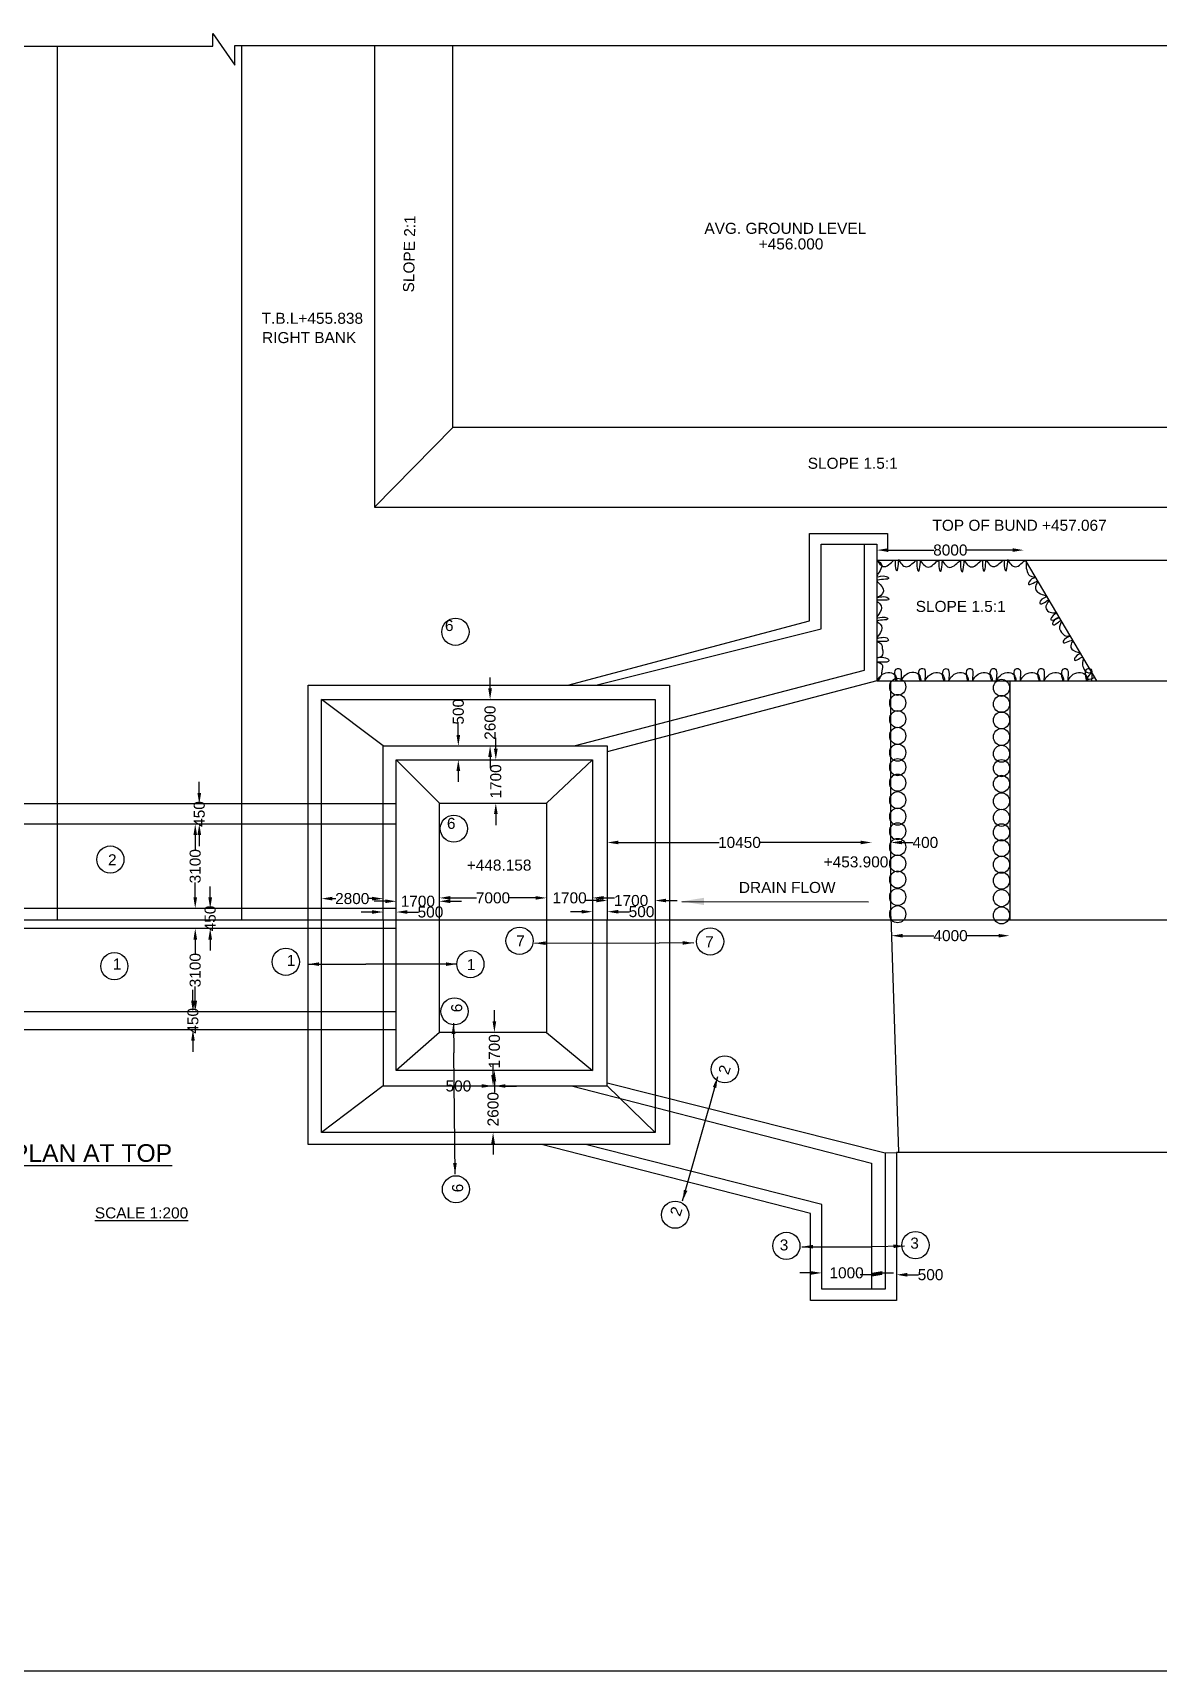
# Model space of a CAD drawing. Header units: millimetres. Extents: x -53217082 to -53168279, y 22132919 to 22164696.
# Drawn here: x -53197490 to -53184730, y 22132919 to 22151489 of the extents above; entities that cross this region are included whole.
import ezdxf

# ---------------------------------------------------------------- set-up
doc = ezdxf.new("R2010")
doc.units = ezdxf.units.MM
doc.header["$MEASUREMENT"] = 0
for name, color, linetype in [('DIMENSIONS', 7, 'Continuous'), ('DRAWING', 2, 'Continuous'), ('TEXT', 255, 'Continuous')]:
    doc.layers.add(name, color=color, linetype=linetype)
doc.styles.get("Standard").update_dxf_attribs({"font": 'arial.ttf', "height": 125})
doc.dimstyles.get("Standard").update_dxf_attribs({"dimtxt": 125, "dimasz": 125, "dimexe": 0.18, "dimexo": 0.0625, "dimgap": 0.09, "dimtad": 0, "dimdec": 0, "dimzin": 0, "dimdsep": 46, "dimtxsty": 'Standard', "dimcen": 0.09, "dimse1": 1, "dimse2": 1, "dimadec": 0, "dimazin": 0, "dimtfac": 1, "dimtdec": 0, "dimtofl": 0, "dimtmove": 0, "dimatfit": 3, "dimfxl": 1, "dimtolj": 1, "dimtzin": 0, "dimarcsym": 0})

# ---------------------------------------------------------------- blocks, each defined once
blk = doc.blocks.new('*D93')
at = {"layer": 'Defpoints', "color": 0, "transparency": 16777216}
for p in [(-53195648, 22140393), (-53195674, 22140190), (-53195648, 22140190)]:
    blk.add_point(p, dxfattribs=at)
at = {"layer": 'DIMENSIONS', "color": 0, "lineweight": -2, "transparency": 16777216}
for p, q in [((-53195674, 22140518), (-53195674, 22140643)), ((-53195674, 22140065), (-53195674, 22139940))]:
    blk.add_line(p, q, dxfattribs=at)
at = {"layer": 'DIMENSIONS', "color": 0, "transparency": 16777216}
for points in [[(-53195694, 22140518), (-53195653, 22140518), (-53195674, 22140393)], [(-53195694, 22140065), (-53195653, 22140065), (-53195674, 22140190)]]:
    blk.add_solid(points, dxfattribs=at)
at = {"layer": 'DIMENSIONS', "color": 0, "transparency": 16777216, "insert": (-53195674, 22140291), "char_height": 125, "attachment_point": 5, "rotation": 90}
blk.add_mtext('\\A1;450', dxfattribs=at)
blk = doc.blocks.new('*D94')
at = {"layer": 'Defpoints', "color": 0, "transparency": 16777216}
for p in [(-53195648, 22141338), (-53195648, 22141338), (-53195648, 22140393)]:
    blk.add_point(p, dxfattribs=at)
at = {"layer": 'DIMENSIONS', "color": 0, "lineweight": -2, "transparency": 16777216}
for p, q in [((-53195648, 22141212), (-53195648, 22141052)), ((-53195648, 22140518), (-53195648, 22140679))]:
    blk.add_line(p, q, dxfattribs=at)
at = {"layer": 'DIMENSIONS', "color": 0, "transparency": 16777216}
for points in [[(-53195668, 22141212), (-53195627, 22141212), (-53195648, 22141338)], [(-53195668, 22140518), (-53195627, 22140518), (-53195648, 22140393)]]:
    blk.add_solid(points, dxfattribs=at)
at = {"layer": 'DIMENSIONS', "color": 0, "transparency": 16777216, "insert": (-53195648, 22140865), "char_height": 125, "attachment_point": 5, "rotation": 90}
blk.add_mtext('\\A1;3100', dxfattribs=at)
blk = doc.blocks.new('*D95')
at = {"layer": 'Defpoints', "color": 0, "transparency": 16777216}
for p in [(-53195648, 22141565), (-53195478, 22141565), (-53195648, 22141338)]:
    blk.add_point(p, dxfattribs=at)
at = {"layer": 'DIMENSIONS', "color": 0, "lineweight": -2, "transparency": 16777216}
for p, q in [((-53195478, 22141690), (-53195478, 22141815)), ((-53195478, 22141212), (-53195478, 22141088))]:
    blk.add_line(p, q, dxfattribs=at)
at = {"layer": 'DIMENSIONS', "color": 0, "transparency": 16777216}
for points in [[(-53195499, 22141690), (-53195457, 22141690), (-53195478, 22141565)], [(-53195499, 22141212), (-53195457, 22141212), (-53195478, 22141338)]]:
    blk.add_solid(points, dxfattribs=at)
at = {"layer": 'DIMENSIONS', "color": 0, "transparency": 16777216, "insert": (-53195478, 22141451), "char_height": 125, "attachment_point": 5, "rotation": 90}
blk.add_mtext('\\A1;450', dxfattribs=at)
blk = doc.blocks.new('*D96')
at = {"layer": 'Defpoints', "color": 0, "transparency": 16777216}
for p in [(-53195648, 22142522), (-53195648, 22142522), (-53195648, 22141565)]:
    blk.add_point(p, dxfattribs=at)
at = {"layer": 'DIMENSIONS', "color": 0, "lineweight": -2, "transparency": 16777216}
for p, q in [((-53195648, 22142396), (-53195648, 22142230)), ((-53195648, 22141690), (-53195648, 22141857))]:
    blk.add_line(p, q, dxfattribs=at)
at = {"layer": 'DIMENSIONS', "color": 0, "transparency": 16777216}
for points in [[(-53195668, 22142396), (-53195627, 22142396), (-53195648, 22142522)], [(-53195668, 22141690), (-53195627, 22141690), (-53195648, 22141565)]]:
    blk.add_solid(points, dxfattribs=at)
at = {"layer": 'DIMENSIONS', "color": 0, "transparency": 16777216, "insert": (-53195648, 22142043), "char_height": 125, "attachment_point": 5, "rotation": 90}
blk.add_mtext('\\A1;3100', dxfattribs=at)
blk = doc.blocks.new('*D97')
at = {"layer": 'Defpoints', "color": 0, "transparency": 16777216}
for p in [(-53195648, 22142748), (-53195602, 22142748), (-53195648, 22142522)]:
    blk.add_point(p, dxfattribs=at)
at = {"layer": 'DIMENSIONS', "color": 0, "lineweight": -2, "transparency": 16777216}
for p, q in [((-53195602, 22142874), (-53195602, 22142998)), ((-53195602, 22142396), (-53195602, 22142272))]:
    blk.add_line(p, q, dxfattribs=at)
at = {"layer": 'DIMENSIONS', "color": 0, "transparency": 16777216}
for points in [[(-53195623, 22142874), (-53195581, 22142874), (-53195602, 22142748)], [(-53195623, 22142396), (-53195581, 22142396), (-53195602, 22142522)]]:
    blk.add_solid(points, dxfattribs=at)
at = {"layer": 'DIMENSIONS', "color": 0, "transparency": 16777216, "insert": (-53195602, 22142635), "char_height": 125, "attachment_point": 5, "rotation": 90}
blk.add_mtext('\\A1;450', dxfattribs=at)
blk = doc.blocks.new('*D98')
at = {"layer": 'Defpoints', "color": 0, "transparency": 16777216}
for p in [(-53194217, 22141684), (-53194217, 22141676), (-53193518, 22141684)]:
    blk.add_point(p, dxfattribs=at)
at = {"layer": 'DIMENSIONS', "color": 0, "lineweight": -2, "transparency": 16777216}
for p, q in [((-53194092, 22141676), (-53194055, 22141676)), ((-53193643, 22141676), (-53193680, 22141676))]:
    blk.add_line(p, q, dxfattribs=at)
at = {"layer": 'DIMENSIONS', "color": 0, "transparency": 16777216}
for points in [[(-53194092, 22141697), (-53194092, 22141655), (-53194217, 22141676)], [(-53193643, 22141697), (-53193643, 22141655), (-53193518, 22141676)]]:
    blk.add_solid(points, dxfattribs=at)
at = {"layer": 'DIMENSIONS', "color": 0, "transparency": 16777216, "insert": (-53193868, 22141676), "char_height": 125, "attachment_point": 5}
blk.add_mtext('\\A1;2800', dxfattribs=at)
blk = doc.blocks.new('*D99')
at = {"layer": 'Defpoints', "color": 0, "transparency": 16777216}
for p in [(-53193518, 22141524), (-53193368, 22141524), (-53193368, 22141524)]:
    blk.add_point(p, dxfattribs=at)
at = {"layer": 'DIMENSIONS', "color": 0, "lineweight": -2, "transparency": 16777216}
for p, q in [((-53193643, 22141524), (-53193768, 22141524)), ((-53193244, 22141524), (-53193118, 22141524))]:
    blk.add_line(p, q, dxfattribs=at)
at = {"layer": 'DIMENSIONS', "color": 0, "transparency": 16777216}
for points in [[(-53193643, 22141545), (-53193643, 22141504), (-53193518, 22141524)], [(-53193244, 22141545), (-53193244, 22141504), (-53193368, 22141524)]]:
    blk.add_solid(points, dxfattribs=at)
at = {"layer": 'DIMENSIONS', "color": 0, "transparency": 16777216, "insert": (-53192981, 22141524), "char_height": 125, "attachment_point": 5}
blk.add_mtext('\\A1;500', dxfattribs=at)
blk = doc.blocks.new('*D100')
at = {"layer": 'Defpoints', "color": 0, "transparency": 16777216}
for p in [(-53193368, 22141646), (-53192880, 22141646), (-53192880, 22141646)]:
    blk.add_point(p, dxfattribs=at)
at = {"layer": 'DIMENSIONS', "color": 0, "lineweight": -2, "transparency": 16777216}
for p, q in [((-53193494, 22141646), (-53193618, 22141646)), ((-53192755, 22141646), (-53192630, 22141646))]:
    blk.add_line(p, q, dxfattribs=at)
at = {"layer": 'DIMENSIONS', "color": 0, "transparency": 16777216}
for points in [[(-53193494, 22141667), (-53193494, 22141625), (-53193368, 22141646)], [(-53192755, 22141667), (-53192755, 22141625), (-53192880, 22141646)]]:
    blk.add_solid(points, dxfattribs=at)
at = {"layer": 'DIMENSIONS', "color": 0, "transparency": 16777216, "insert": (-53193124, 22141646), "char_height": 125, "attachment_point": 5}
blk.add_mtext('\\A1;1700', dxfattribs=at)
blk = doc.blocks.new('*D101')
at = {"layer": 'Defpoints', "color": 0, "transparency": 16777216}
for p in [(-53191665, 22141684), (-53192880, 22141646), (-53191665, 22141646)]:
    blk.add_point(p, dxfattribs=at)
at = {"layer": 'DIMENSIONS', "color": 0, "lineweight": -2, "transparency": 16777216}
for p, q in [((-53192755, 22141684), (-53192459, 22141684)), ((-53191790, 22141684), (-53192086, 22141684))]:
    blk.add_line(p, q, dxfattribs=at)
at = {"layer": 'DIMENSIONS', "color": 0, "transparency": 16777216}
for points in [[(-53192755, 22141705), (-53192755, 22141664), (-53192880, 22141684)], [(-53191790, 22141705), (-53191790, 22141664), (-53191665, 22141684)]]:
    blk.add_solid(points, dxfattribs=at)
at = {"layer": 'DIMENSIONS', "color": 0, "transparency": 16777216, "insert": (-53192272, 22141684), "char_height": 125, "attachment_point": 5}
blk.add_mtext('\\A1;7000', dxfattribs=at)
blk = doc.blocks.new('*D102')
at = {"layer": 'Defpoints', "color": 0, "transparency": 16777216}
for p in [(-53191665, 22141684), (-53191144, 22141684), (-53191144, 22141684)]:
    blk.add_point(p, dxfattribs=at)
at = {"layer": 'DIMENSIONS', "color": 0, "lineweight": -2, "transparency": 16777216}
for p, q in [((-53191790, 22141684), (-53191915, 22141684)), ((-53191018, 22141684), (-53190894, 22141684))]:
    blk.add_line(p, q, dxfattribs=at)
at = {"layer": 'DIMENSIONS', "color": 0, "transparency": 16777216}
for points in [[(-53191790, 22141705), (-53191790, 22141664), (-53191665, 22141684)], [(-53191018, 22141705), (-53191018, 22141664), (-53191144, 22141684)]]:
    blk.add_solid(points, dxfattribs=at)
at = {"layer": 'DIMENSIONS', "color": 0, "transparency": 16777216, "insert": (-53191404, 22141684), "char_height": 125, "attachment_point": 5}
blk.add_mtext('\\A1;1700', dxfattribs=at)
blk = doc.blocks.new('*D103')
at = {"layer": 'Defpoints', "color": 0, "transparency": 16777216}
for p in [(-53191144, 22141604), (-53190976, 22141604), (-53190976, 22141528)]:
    blk.add_point(p, dxfattribs=at)
at = {"layer": 'DIMENSIONS', "color": 0, "lineweight": -2, "transparency": 16777216}
for p, q in [((-53191268, 22141528), (-53191394, 22141528)), ((-53190851, 22141528), (-53190726, 22141528))]:
    blk.add_line(p, q, dxfattribs=at)
at = {"layer": 'DIMENSIONS', "color": 0, "transparency": 16777216}
for points in [[(-53191268, 22141548), (-53191268, 22141507), (-53191144, 22141528)], [(-53190851, 22141548), (-53190851, 22141507), (-53190976, 22141528)]]:
    blk.add_solid(points, dxfattribs=at)
at = {"layer": 'DIMENSIONS', "color": 0, "transparency": 16777216, "insert": (-53190588, 22141528), "char_height": 125, "attachment_point": 5}
blk.add_mtext('\\A1;500', dxfattribs=at)
blk = doc.blocks.new('*D104')
at = {"layer": 'Defpoints', "color": 0, "transparency": 16777216}
for p in [(-53190976, 22141654), (-53190435, 22141654), (-53190435, 22141654)]:
    blk.add_point(p, dxfattribs=at)
at = {"layer": 'DIMENSIONS', "color": 0, "lineweight": -2, "transparency": 16777216}
for p, q in [((-53191101, 22141654), (-53191226, 22141654)), ((-53190310, 22141654), (-53190185, 22141654))]:
    blk.add_line(p, q, dxfattribs=at)
at = {"layer": 'DIMENSIONS', "color": 0, "transparency": 16777216}
for points in [[(-53191101, 22141675), (-53191101, 22141634), (-53190976, 22141654)], [(-53190310, 22141675), (-53190310, 22141634), (-53190435, 22141654)]]:
    blk.add_solid(points, dxfattribs=at)
at = {"layer": 'DIMENSIONS', "color": 0, "transparency": 16777216, "insert": (-53190706, 22141654), "char_height": 125, "attachment_point": 5}
blk.add_mtext('\\A1;1700', dxfattribs=at)
blk = doc.blocks.new('*D105')
at = {"layer": 'Defpoints', "color": 0, "transparency": 16777216}
for p in [(-53192256, 22139730), (-53192276, 22139552), (-53192276, 22139552)]:
    blk.add_point(p, dxfattribs=at)
at = {"layer": 'DIMENSIONS', "color": 0, "lineweight": -2, "transparency": 16777216}
for p, q in [((-53192401, 22139552), (-53192526, 22139552)), ((-53192131, 22139552), (-53192006, 22139552))]:
    blk.add_line(p, q, dxfattribs=at)
at = {"layer": 'DIMENSIONS', "color": 0, "transparency": 16777216}
for points in [[(-53192401, 22139573), (-53192401, 22139532), (-53192276, 22139552)], [(-53192131, 22139573), (-53192131, 22139532), (-53192256, 22139552)]]:
    blk.add_solid(points, dxfattribs=at)
at = {"layer": 'DIMENSIONS', "color": 0, "transparency": 16777216, "insert": (-53192664, 22139552), "char_height": 125, "attachment_point": 5}
blk.add_mtext('\\A1;500', dxfattribs=at)
blk = doc.blocks.new('*D106')
at = {"layer": 'Defpoints', "color": 0, "transparency": 16777216}
for p in [(-53192256, 22140160), (-53192256, 22140160), (-53192256, 22139730)]:
    blk.add_point(p, dxfattribs=at)
at = {"layer": 'DIMENSIONS', "color": 0, "lineweight": -2, "transparency": 16777216}
for p, q in [((-53192256, 22140286), (-53192256, 22140410)), ((-53192256, 22139604), (-53192256, 22139480))]:
    blk.add_line(p, q, dxfattribs=at)
at = {"layer": 'DIMENSIONS', "color": 0, "transparency": 16777216}
for points in [[(-53192277, 22140286), (-53192235, 22140286), (-53192256, 22140160)], [(-53192277, 22139604), (-53192235, 22139604), (-53192256, 22139730)]]:
    blk.add_solid(points, dxfattribs=at)
at = {"layer": 'DIMENSIONS', "color": 0, "transparency": 16777216, "insert": (-53192256, 22139945), "char_height": 125, "attachment_point": 5, "rotation": 90}
blk.add_mtext('\\A1;1700', dxfattribs=at)
blk = doc.blocks.new('*D107')
at = {"layer": 'Defpoints', "color": 0, "transparency": 16777216}
for p in [(-53192256, 22143249), (-53192256, 22142758), (-53192240, 22142758)]:
    blk.add_point(p, dxfattribs=at)
at = {"layer": 'DIMENSIONS', "color": 0, "lineweight": -2, "transparency": 16777216}
for p, q in [((-53192240, 22143374), (-53192240, 22143499)), ((-53192240, 22142634), (-53192240, 22142508))]:
    blk.add_line(p, q, dxfattribs=at)
at = {"layer": 'DIMENSIONS', "color": 0, "transparency": 16777216}
for points in [[(-53192261, 22143374), (-53192219, 22143374), (-53192240, 22143249)], [(-53192261, 22142634), (-53192219, 22142634), (-53192240, 22142758)]]:
    blk.add_solid(points, dxfattribs=at)
at = {"layer": 'DIMENSIONS', "color": 0, "transparency": 16777216, "insert": (-53192240, 22143004), "char_height": 125, "attachment_point": 5, "rotation": 90}
blk.add_mtext('\\A1;1700', dxfattribs=at)
blk = doc.blocks.new('*D108')
at = {"layer": 'Defpoints', "color": 0, "transparency": 16777216}
for p in [(-53192665, 22143406), (-53192532, 22143406), (-53192532, 22143249)]:
    blk.add_point(p, dxfattribs=at)
at = {"layer": 'DIMENSIONS', "color": 0, "lineweight": -2, "transparency": 16777216}
for p, q in [((-53192665, 22143531), (-53192665, 22143656)), ((-53192665, 22143124), (-53192665, 22142999))]:
    blk.add_line(p, q, dxfattribs=at)
at = {"layer": 'DIMENSIONS', "color": 0, "transparency": 16777216}
for points in [[(-53192686, 22143531), (-53192644, 22143531), (-53192665, 22143406)], [(-53192686, 22143124), (-53192644, 22143124), (-53192665, 22143249)]]:
    blk.add_solid(points, dxfattribs=at)
at = {"layer": 'DIMENSIONS', "color": 0, "transparency": 16777216, "insert": (-53192665, 22143794), "char_height": 125, "attachment_point": 5, "rotation": 90}
blk.add_mtext('\\A1;500', dxfattribs=at)
blk = doc.blocks.new('*D109')
at = {"layer": 'Defpoints', "color": 0, "transparency": 16777216}
for p in [(-53192305, 22143934), (-53192305, 22143934), (-53192305, 22143406)]:
    blk.add_point(p, dxfattribs=at)
at = {"layer": 'DIMENSIONS', "color": 0, "lineweight": -2, "transparency": 16777216}
for p, q in [((-53192305, 22144060), (-53192305, 22144184)), ((-53192305, 22143281), (-53192305, 22143156))]:
    blk.add_line(p, q, dxfattribs=at)
at = {"layer": 'DIMENSIONS', "color": 0, "transparency": 16777216}
for points in [[(-53192326, 22144060), (-53192284, 22144060), (-53192305, 22143934)], [(-53192326, 22143281), (-53192284, 22143281), (-53192305, 22143406)]]:
    blk.add_solid(points, dxfattribs=at)
at = {"layer": 'DIMENSIONS', "color": 0, "transparency": 16777216, "insert": (-53192305, 22143670), "char_height": 125, "attachment_point": 5, "rotation": 90}
blk.add_mtext('\\A1;2600', dxfattribs=at)
blk = doc.blocks.new('*D110')
at = {"layer": 'Defpoints', "color": 0, "transparency": 16777216}
for p in [(-53192271, 22139552), (-53192256, 22139552), (-53192210, 22139026)]:
    blk.add_point(p, dxfattribs=at)
at = {"layer": 'DIMENSIONS', "color": 0, "lineweight": -2, "transparency": 16777216}
for p, q in [((-53192271, 22139678), (-53192271, 22139802)), ((-53192271, 22138900), (-53192271, 22138776))]:
    blk.add_line(p, q, dxfattribs=at)
at = {"layer": 'DIMENSIONS', "color": 0, "transparency": 16777216}
for points in [[(-53192292, 22139678), (-53192250, 22139678), (-53192271, 22139552)], [(-53192292, 22138900), (-53192250, 22138900), (-53192271, 22139026)]]:
    blk.add_solid(points, dxfattribs=at)
at = {"layer": 'DIMENSIONS', "color": 0, "transparency": 16777216, "insert": (-53192271, 22139289), "char_height": 125, "attachment_point": 5, "rotation": 90}
blk.add_mtext('\\A1;2600', dxfattribs=at)
blk = doc.blocks.new('*D111')
at = {"layer": 'Defpoints', "color": 0, "transparency": 16777216}
for p in [(-53188544, 22137434), (-53188544, 22137382), (-53187982, 22137382)]:
    blk.add_point(p, dxfattribs=at)
at = {"layer": 'DIMENSIONS', "color": 0, "lineweight": -2, "transparency": 16777216}
for p, q in [((-53188669, 22137434), (-53188794, 22137434)), ((-53187858, 22137434), (-53187732, 22137434))]:
    blk.add_line(p, q, dxfattribs=at)
at = {"layer": 'DIMENSIONS', "color": 0, "transparency": 16777216}
for points in [[(-53188669, 22137454), (-53188669, 22137413), (-53188544, 22137434)], [(-53187858, 22137454), (-53187858, 22137413), (-53187982, 22137434)]]:
    blk.add_solid(points, dxfattribs=at)
at = {"layer": 'DIMENSIONS', "color": 0, "transparency": 16777216, "insert": (-53188263, 22137434), "char_height": 125, "attachment_point": 5}
blk.add_mtext('\\A1;1000', dxfattribs=at)
blk = doc.blocks.new('*D112')
at = {"layer": 'Defpoints', "color": 0, "transparency": 16777216}
for p in [(-53187858, 22137413), (-53187698, 22137413), (-53187698, 22137413)]:
    blk.add_point(p, dxfattribs=at)
at = {"layer": 'DIMENSIONS', "color": 0, "lineweight": -2, "transparency": 16777216}
for p, q in [((-53187982, 22137413), (-53188108, 22137413)), ((-53187574, 22137413), (-53187448, 22137413))]:
    blk.add_line(p, q, dxfattribs=at)
at = {"layer": 'DIMENSIONS', "color": 0, "transparency": 16777216}
for points in [[(-53187982, 22137434), (-53187982, 22137392), (-53187858, 22137413)], [(-53187574, 22137434), (-53187574, 22137392), (-53187698, 22137413)]]:
    blk.add_solid(points, dxfattribs=at)
at = {"layer": 'DIMENSIONS', "color": 0, "transparency": 16777216, "insert": (-53187311, 22137413), "char_height": 125, "attachment_point": 5}
blk.add_mtext('\\A1;500', dxfattribs=at)
blk = doc.blocks.new('*D113')
at = {"layer": 'Defpoints', "color": 0, "transparency": 16777216}
for p in [(-53187753, 22141246), (-53186415, 22141256), (-53186415, 22141242)]:
    blk.add_point(p, dxfattribs=at)
at = {"layer": 'DIMENSIONS', "color": 0, "lineweight": -2, "transparency": 16777216}
for p, q in [((-53187628, 22141256), (-53187273, 22141256)), ((-53186540, 22141256), (-53186895, 22141256))]:
    blk.add_line(p, q, dxfattribs=at)
at = {"layer": 'DIMENSIONS', "color": 0, "transparency": 16777216}
for points in [[(-53187628, 22141276), (-53187628, 22141235), (-53187753, 22141256)], [(-53186540, 22141276), (-53186540, 22141235), (-53186415, 22141256)]]:
    blk.add_solid(points, dxfattribs=at)
at = {"layer": 'DIMENSIONS', "color": 0, "transparency": 16777216, "insert": (-53187084, 22141256), "char_height": 125, "attachment_point": 5}
blk.add_mtext('\\A1;4000', dxfattribs=at)
blk = doc.blocks.new('*D114')
at = {"layer": 'Defpoints', "color": 0, "transparency": 16777216}
for p in [(-53190976, 22142321), (-53187980, 22142312), (-53187980, 22142312)]:
    blk.add_point(p, dxfattribs=at)
at = {"layer": 'DIMENSIONS', "color": 0, "lineweight": -2, "transparency": 16777216}
for p, q in [((-53190851, 22142312), (-53189707, 22142312)), ((-53188104, 22142312), (-53189249, 22142312))]:
    blk.add_line(p, q, dxfattribs=at)
at = {"layer": 'DIMENSIONS', "color": 0, "transparency": 16777216}
for points in [[(-53190851, 22142333), (-53190851, 22142292), (-53190976, 22142312)], [(-53188104, 22142333), (-53188104, 22142292), (-53187980, 22142312)]]:
    blk.add_solid(points, dxfattribs=at)
at = {"layer": 'DIMENSIONS', "color": 0, "transparency": 16777216, "insert": (-53189478, 22142312), "char_height": 125, "attachment_point": 5}
blk.add_mtext('\\A1;10450', dxfattribs=at)
blk = doc.blocks.new('*D115')
at = {"layer": 'Defpoints', "color": 0, "transparency": 16777216}
for p in [(-53187980, 22142312), (-53187760, 22142312), (-53187760, 22142312)]:
    blk.add_point(p, dxfattribs=at)
at = {"layer": 'DIMENSIONS', "color": 0, "lineweight": -2, "transparency": 16777216}
for p, q in [((-53188104, 22142312), (-53188230, 22142312)), ((-53187636, 22142312), (-53187510, 22142312))]:
    blk.add_line(p, q, dxfattribs=at)
at = {"layer": 'DIMENSIONS', "color": 0, "transparency": 16777216}
for points in [[(-53188104, 22142333), (-53188104, 22142292), (-53187980, 22142312)], [(-53187636, 22142333), (-53187636, 22142292), (-53187760, 22142312)]]:
    blk.add_solid(points, dxfattribs=at)
at = {"layer": 'DIMENSIONS', "color": 0, "transparency": 16777216, "insert": (-53187370, 22142312), "char_height": 125, "attachment_point": 5}
blk.add_mtext('\\A1;400', dxfattribs=at)
blk = doc.blocks.new('*D116')
at = {"layer": 'Defpoints', "color": 0, "transparency": 16777216}
for p in [(-53187918, 22145606), (-53186256, 22145626), (-53186256, 22145626)]:
    blk.add_point(p, dxfattribs=at)
at = {"layer": 'DIMENSIONS', "color": 0, "lineweight": -2, "transparency": 16777216}
for p, q in [((-53187794, 22145626), (-53187274, 22145626)), ((-53186381, 22145626), (-53186901, 22145626))]:
    blk.add_line(p, q, dxfattribs=at)
at = {"layer": 'DIMENSIONS', "color": 0, "transparency": 16777216}
for points in [[(-53187794, 22145647), (-53187794, 22145606), (-53187918, 22145626)], [(-53186381, 22145647), (-53186381, 22145606), (-53186256, 22145626)]]:
    blk.add_solid(points, dxfattribs=at)
at = {"layer": 'DIMENSIONS', "color": 0, "transparency": 16777216, "insert": (-53187087, 22145626), "char_height": 125, "attachment_point": 5}
blk.add_mtext('\\A1;8000', dxfattribs=at)

msp = doc.modelspace()

# ---------------------------------------------------------------- linework, layer by layer
at = {"layer": 'DIMENSIONS'}
for centre in [(-53192698, 22144700.5), (-53192715.5, 22142469), (-53196610, 22142118.5), (-53191971, 22141198), (-53189810, 22141190.5), (-53194621, 22140960), (-53196565, 22140910.5), (-53192528, 22140934), (-53192707.5, 22140398.5), (-53189643.5, 22139741), (-53192692, 22138381.5), (-53190207.5, 22138093.5), (-53188945.5, 22137740.5), (-53187482.5, 22137748.5)]:
    msp.add_circle(centre, 154, dxfattribs=at)
for centre in [(-53187683.5, 22144077), (-53186507, 22144064.5), (-53187683.5, 22143894), (-53186507, 22143881.5), (-53187683.5, 22143709.5), (-53186507, 22143697), (-53187683.5, 22143520.5), (-53186507, 22143508), (-53187683.5, 22143330.5), (-53186507, 22143318), (-53187683.5, 22143166.5), (-53186507, 22143154), (-53187683.5, 22142989.5), (-53186507, 22142977), (-53187683.5, 22142792), (-53186507, 22142779.5), (-53187683.5, 22142605), (-53186507, 22142592.5), (-53187683.5, 22142439.5), (-53186507, 22142427), (-53187683.5, 22142260.5), (-53186507, 22142248), (-53187683.5, 22142073.5), (-53186507, 22142061), (-53187683.5, 22141892.5), (-53186507, 22141880), (-53187683.5, 22141694.5), (-53186507, 22141682), (-53187683.5, 22141499), (-53186507, 22141486.5)]:
    msp.add_ellipse(centre, major_axis=(0, 97.2), ratio=0.9357326, dxfattribs=at)
for points in [[(-53187918.5, 22145512), (-53187864.4, 22145450.6), (-53187918.5, 22145326.5), (-53187814, 22145328.5), (-53187787, 22145310), (-53187918.5, 22145281.5), (-53187863.5, 22145215), (-53187873.5, 22145111.5), (-53187918.5, 22145087), (-53187806, 22145091.5), (-53187785.5, 22145072), (-53187918.5, 22145051.5), (-53187886, 22145017.5), (-53187885, 22144919.5), (-53187918.5, 22144861.5), (-53187828.5, 22144866), (-53187795.5, 22144848), (-53187918.5, 22144818), (-53187883, 22144787.5), (-53187877, 22144692.5), (-53187918.5, 22144631), (-53187808, 22144630), (-53187789, 22144607), (-53187918.5, 22144588.5), (-53187885, 22144574.5), (-53187858, 22144512.5), (-53187868.5, 22144420), (-53187918.5, 22144406), (-53187804, 22144398.5), (-53187783.5, 22144371.5), (-53187918.5, 22144357.5), (-53187863.5, 22144333), (-53187864.5, 22144257.5), (-53187871.8, 22144206), (-53187918.5, 22144144), (-53187917.5, 22144147)], [(-53187918.5, 22145512), (-53187819, 22145442), (-53187715.5, 22145512), (-53187713, 22145447), (-53187693, 22145390.5), (-53187671, 22145512), (-53187671, 22145508.5)], [(-53187671, 22145508.5), (-53187571.5, 22145438.5), (-53187468, 22145508.5), (-53187465.5, 22145443.5), (-53187445.5, 22145387), (-53187423.5, 22145508.5), (-53187423.5, 22145505)], [(-53187423.5, 22145505), (-53187324, 22145435), (-53187220.5, 22145505), (-53187218, 22145440), (-53187198, 22145383.5), (-53187176, 22145505), (-53187176, 22145501.5)], [(-53187176, 22145501.5), (-53187076.5, 22145431.5), (-53186973, 22145501.5), (-53186970.5, 22145436.5), (-53186950.5, 22145380), (-53186928.5, 22145501.5), (-53186928.5, 22145498)], [(-53186928.8, 22145507.4), (-53186829.3, 22145437.4), (-53186725.8, 22145507.4), (-53186723.3, 22145442.4), (-53186703.3, 22145385.9), (-53186681.3, 22145507.4), (-53186681.3, 22145503.9)], [(-53186681.3, 22145512), (-53186581.8, 22145442), (-53186478.3, 22145512), (-53186475.8, 22145447), (-53186455.8, 22145390.5), (-53186433.8, 22145512), (-53186433.8, 22145508.5)], [(-53186120.3, 22145317.7), (-53186194.5, 22145265), (-53186202.5, 22145241), (-53186094, 22145273.1), (-53186114.5, 22145235.5), (-53186099.5, 22145151), (-53185991.1, 22145098.7), (-53186068.5, 22145048), (-53186071, 22145021), (-53185969.8, 22145062.8), (-53186003, 22144990), (-53185923.5, 22144916), (-53185884.4, 22144918.1), (-53185940, 22144863), (-53185949, 22144835), (-53185852.8, 22144864.5), (-53185925, 22144810), (-53185926.5, 22144781.5), (-53185831.2, 22144828), (-53185848.5, 22144758), (-53185810, 22144675.5), (-53185767, 22144651.5), (-53185729, 22144654.8), (-53185792, 22144614), (-53185808.5, 22144578.5), (-53185698.3, 22144602.8), (-53185718, 22144560), (-53185694.5, 22144491), (-53185611.1, 22144455.1), (-53185669.5, 22144414), (-53185678, 22144377.5), (-53185584.9, 22144410.7), (-53185588, 22144353), (-53185577.5, 22144292.5), (-53185520.5, 22144236), (-53185484.3, 22144240.3), (-53185526.5, 22144188.5), (-53185532, 22144167), (-53185449.3, 22144180.9), (-53185452.5, 22144179)], [(-53187918.5, 22144144), (-53187855, 22144218.5), (-53187706.5, 22144198.5), (-53187695.5, 22144144), (-53187701, 22144275), (-53187670, 22144283.5), (-53187648.5, 22144144), (-53187648.5, 22144140.5)], [(-53187646.5, 22144146), (-53187583, 22144220.5), (-53187434.5, 22144200.5), (-53187423.5, 22144146), (-53187429, 22144277), (-53187398, 22144285.5), (-53187376.5, 22144146), (-53187376.5, 22144142.5)], [(-53187376.5, 22144142.5), (-53187313, 22144217), (-53187164.5, 22144197), (-53187153.5, 22144142.5), (-53187159, 22144273.5), (-53187128, 22144282), (-53187106.5, 22144142.5), (-53187106.5, 22144139)], [(-53187106.5, 22144144), (-53187043, 22144218.5), (-53186894.5, 22144198.5), (-53186883.5, 22144144), (-53186889, 22144275), (-53186858, 22144283.5), (-53186836.5, 22144144), (-53186836.5, 22144140.5)], [(-53186836.5, 22144144), (-53186773, 22144218.5), (-53186624.5, 22144198.5), (-53186613.5, 22144144), (-53186619, 22144275), (-53186588, 22144283.5), (-53186566.5, 22144144), (-53186566.5, 22144140.5)], [(-53186566.5, 22144144), (-53186503, 22144218.5), (-53186354.5, 22144198.5), (-53186343.5, 22144144), (-53186349, 22144275), (-53186318, 22144283.5), (-53186296.5, 22144144), (-53186296.5, 22144140.5)], [(-53186296.5, 22144144), (-53186233, 22144218.5), (-53186084.5, 22144198.5), (-53186073.5, 22144144), (-53186079, 22144275), (-53186048, 22144283.5), (-53186026.5, 22144144), (-53186026.5, 22144140.5)], [(-53186026.5, 22144144), (-53185963, 22144218.5), (-53185814.5, 22144198.5), (-53185803.5, 22144144), (-53185809, 22144275), (-53185778, 22144283.5), (-53185756.5, 22144144), (-53185756.5, 22144140.5)], [(-53185756.5, 22144144), (-53185693, 22144218.5), (-53185544.5, 22144198.5), (-53185533.5, 22144144), (-53185539, 22144275), (-53185508, 22144283.5), (-53185486.5, 22144144), (-53185486.5, 22144140.5)]]:
    msp.add_spline(points, degree=3, dxfattribs=at)
msp.add_open_spline([(-53186433.8, 22145508.5), (-53186404.1, 22145467.3), (-53186343.8, 22145383.7), (-53186214.4, 22145557), (-53186236.2, 22145447.2), (-53186207.8, 22145360.9), (-53186194, 22145329.5), (-53186120.3, 22145317.7)], degree=3, knots=[0, 0, 0, 0, 121.6562781, 246.6052677, 311.6533268, 371.5887087, 425.7096295, 425.7096295, 425.7096295, 425.7096295], dxfattribs=at)
at = {"layer": 'DRAWING', "color": 0}
for points in [[(-53168279.3, 22132919.4), (-53217082, 22132919.4), (-53217082, 22164696.5), (-53168279.3, 22164696.5)], [(-53192880, 22142758.5), (-53191665, 22142758.5), (-53191665, 22140160.5), (-53192880, 22140160.5)]]:
    msp.add_lwpolyline(points, close=True, dxfattribs=at)
for points in [[(-53212448, 22138784), (-53215818, 22138784), (-53215818, 22140002), (-53215899.5, 22140078.5), (-53215750, 22140078.5), (-53215825, 22140147), (-53215825, 22151357), (-53200627.5, 22151357), (-53200627.5, 22151477), (-53200358.5, 22151092.5), (-53200361.5, 22151336.5), (-53195447, 22151336.5), (-53195447, 22151479.5), (-53195197.5, 22151123.5), (-53195197.5, 22151344.5), (-53184445, 22151344.5)], [(-53197211.5, 22151336.5), (-53197211.5, 22141437)], [(-53195121.5, 22151344.5), (-53195121.5, 22141437)], [(-53193616.5, 22151344.5), (-53193616.5, 22146111.5), (-53184445, 22146111.5)], [(-53184445, 22147016), (-53192728, 22147016), (-53192728, 22151344.5)], [(-53192728, 22147016), (-53193616.5, 22146111.5)], [(-53191424, 22144094.5), (-53188685.5, 22144825), (-53188685.5, 22145813), (-53187798.5, 22145813), (-53187798.5, 22145606)], [(-53191352.5, 22143406), (-53188059.5, 22144263.5), (-53188059.5, 22145692)], [(-53191107, 22144094.5), (-53188552, 22144735.5), (-53188552, 22145692), (-53187918.5, 22145692), (-53187918.5, 22145606), (-53187918.5, 22144144), (-53190976, 22143340)], [(-53187918.5, 22145512), (-53184445, 22145512)], [(-53185427.5, 22144144), (-53186235, 22145512)], [(-53194368, 22141437), (-53194368, 22144094.5), (-53190269, 22144094.5), (-53190269, 22141437)], [(-53187918.5, 22144144), (-53184445, 22144144)], [(-53187760.5, 22141472), (-53187760.5, 22144144)], [(-53186413.5, 22144144), (-53186413.5, 22141437)], [(-53194217, 22141437), (-53194217, 22143934.5), (-53190435, 22143934.5), (-53190435, 22141437)], [(-53193518, 22143406), (-53194217, 22143934.5)], [(-53193518, 22141437), (-53193518, 22143406), (-53190976, 22143406), (-53190976, 22141437)], [(-53193368.5, 22141437), (-53193368.5, 22143249), (-53191143.5, 22143249), (-53191143.5, 22141437)], [(-53192880, 22142758.5), (-53193368.5, 22143249)], [(-53191665, 22142758.5), (-53191143.5, 22143249)], [(-53193368.5, 22142748.5), (-53205881.5, 22142748.5)], [(-53193368.5, 22142521.5), (-53205881.5, 22142521.5)], [(-53216584, 22141830), (-53216584, 22141437), (-53183737, 22141437), (-53183737, 22141763.5)], [(-53193368.5, 22141565), (-53206570.5, 22141565)], [(-53193368.5, 22141337.5), (-53206570.5, 22141337.5)], [(-53184427.5, 22138800), (-53187698.5, 22138800), (-53187698.5, 22137121.5), (-53188671.5, 22137121.5), (-53188671.5, 22138105.5), (-53191721, 22138889.5), (-53194368, 22138889.5), (-53194368, 22141437)], [(-53194217, 22139025.5), (-53194217, 22141437)], [(-53190435, 22141437), (-53190435, 22139025.5), (-53194217, 22139025.5)], [(-53193518, 22141437), (-53193518, 22139552.5), (-53190976, 22139552.5), (-53190976, 22141437)], [(-53193368.5, 22139729.5), (-53193368.5, 22141437)], [(-53191143.5, 22141437), (-53191143.5, 22139729.5), (-53193368.5, 22139729.5)], [(-53190269, 22141437), (-53190269, 22138889.5), (-53191721, 22138889.5)], [(-53187760.5, 22141472), (-53187676.4, 22138800.7)], [(-53193368.5, 22140393), (-53205881.5, 22140393)], [(-53193368.5, 22140190), (-53205881.5, 22140190)], [(-53192880, 22140160.5), (-53193368.5, 22139729.5)], [(-53191665, 22140160.5), (-53191143.5, 22139729.5)], [(-53193518, 22139552.5), (-53194217, 22139025.5)], [(-53191381, 22139552.5), (-53187982.5, 22138678), (-53187982.5, 22137250)], [(-53190976, 22139588.5), (-53187825.5, 22138796), (-53187698.5, 22138800)], [(-53190976, 22139552.5), (-53190435, 22139025.5)], [(-53187825.5, 22138796), (-53187825.5, 22137250), (-53188544, 22137250), (-53188544, 22138208), (-53191222.5, 22138889.5)]]:
    msp.add_lwpolyline(points, dxfattribs=at)

# ---------------------------------------------------------------- texts
at = {"layer": 'TEXT', "color": 0}
for s, rotation, p in [('SLOPE 2:1', 88.86267, (-53193168, 22148545.5)), ('6', 90, (-53192621.2, 22140387.9)), ('2', 71.71272, (-53189603.7, 22139671.6)), ('6', 90, (-53192610.5, 22138347.5)), ('2', 71.71272, (-53190151.3, 22138066.7))]:
    msp.add_text(s, height=125, rotation=rotation, dxfattribs=at).set_placement(p)
for s, height, p in [('AVG. GROUND LEVEL', 125, (-53189875, 22149210.5)), ('+456.000', 125, (-53189259.4, 22149033.8)), ('T.B.L+455.838', 125, (-53194895.4, 22148190.9)), ('RIGHT BANK', 125, (-53194889.8, 22147972.2)), ('SLOPE 1.5:1', 125, (-53188703.4, 22146547.6)), ('TOP OF BUND +457.067', 125, (-53187289.4, 22145845.1)), ('SLOPE 1.5:1', 125, (-53187479.2, 22144925.5)), ('6', 125, (-53192816.5, 22144708.9)), ('6', 125, (-53192794, 22142466.5)), ('2', 125, (-53196636.8, 22142053.8)), ('+448.158', 125, (-53192569.5, 22141993.4)), ('+453.900', 125, (-53188522.8, 22142030.2)), ('DRAIN FLOW', 125, (-53189484.5, 22141740.2)), ('7', 125, (-53192008.5, 22141135)), ('7', 125, (-53189867.5, 22141124)), ('1', 125, (-53196582.7, 22140872.5)), ('1', 125, (-53194610.2, 22140912.7)), ('1', 125, (-53192569.5, 22140865.5)), ('%%UHALF PLAN AT FOUNDATION AND  HALF PLAN AT TOP', 200, (-53203221.1, 22138692.7)), ('%%USCALE 1:200', 125, (-53196785.9, 22138051.7)), ('3', 125, (-53189020.9, 22137688.5)), ('3', 125, (-53187540.8, 22137709.2))]:
    msp.add_text(s, height=height, dxfattribs=at).set_placement(p)

# ---------------------------------------------------------------- dimensions: what is measured, and where the dimension line sits
at = {"layer": 'DIMENSIONS', "color": 0}
for base, p1, p2, text, picture, middle in [((-53186256, 22145626.5), (-53187918.5, 22145606), (-53186256, 22145626.5), '8000', '*D116', (-53187087.2, 22145626.5)), ((-53187979.5, 22142312.5), (-53190976, 22142321), (-53187979.5, 22142312.5), '10450', '*D114', (-53189477.8, 22142312.5)), ((-53187760.5, 22142312.5), (-53187979.5, 22142312.5), (-53187760.5, 22142312.5), '400', '*D115', (-53187370, 22142312.5)), ((-53194217, 22141676), (-53193518, 22141684.5), (-53194217, 22141684.5), '2800', '*D98', (-53193867.5, 22141676)), ((-53192880, 22141646), (-53193368.5, 22141646), (-53192880, 22141646), '1700', '*D100', (-53193124.2, 22141646)), ((-53191665, 22141684.5), (-53192880, 22141646), (-53191665, 22141646), '7000', '*D101', (-53192272.5, 22141684.5)), ((-53191143.5, 22141684.5), (-53191665, 22141684.5), (-53191143.5, 22141684.5), '1700', '*D102', (-53191404.2, 22141684.5)), ((-53190435, 22141654.5), (-53190976, 22141654.5), (-53190435, 22141654.5), '1700', '*D104', (-53190705.5, 22141654.5)), ((-53193368.5, 22141524.5), (-53193518, 22141524.5), (-53193368.5, 22141524.5), '500', '*D99', (-53192980.5, 22141524.5)), ((-53190976, 22141527.5), (-53191143.5, 22141604.5), (-53190976, 22141604.5), '500', '*D103', (-53190588, 22141527.5)), ((-53186415, 22141255.5), (-53187753.4, 22141246.4), (-53186415, 22141242.5), '4000', '*D113', (-53187084.2, 22141255.5)), ((-53192276, 22139552.5), (-53192256, 22139729.5), (-53192276, 22139552.5), '500', '*D105', (-53192664, 22139552.5)), ((-53188544, 22137433.5), (-53187982.5, 22137382.5), (-53188544, 22137382.5), '1000', '*D111', (-53188263.2, 22137433.5)), ((-53187698.5, 22137412.7), (-53187857.5, 22137412.7), (-53187698.5, 22137412.7), '500', '*D112', (-53187310.5, 22137412.7))]:
    dim = msp.add_linear_dim(base=base, p1=p1, p2=p2, text=text, dimstyle='Standard', dxfattribs=at)
    dim.commit()
    dim.dimension.update_dxf_attribs({"geometry": picture, "text_midpoint": middle})
for base, p1, p2, text, picture, middle in [((-53192305, 22143934.5), (-53192305, 22143406), (-53192305, 22143934.5), '2600', '*D109', (-53192305, 22143670.2)), ((-53192665, 22143406), (-53192531.5, 22143249), (-53192531.5, 22143406), '500', '*D108', (-53192665, 22143794)), ((-53192240, 22142758.5), (-53192256, 22143249), (-53192256, 22142758.5), '1700', '*D107', (-53192240, 22143003.7)), ((-53195647.5, 22142521.5), (-53195647.5, 22141565), (-53195647.5, 22142521.5), '3100', '*D96', (-53195647.5, 22142043.2)), ((-53195647.5, 22141337.5), (-53195647.5, 22140393), (-53195647.5, 22141337.5), '3100', '*D94', (-53195647.5, 22140865.2)), ((-53192256, 22140160.5), (-53192256, 22139729.5), (-53192256, 22140160.5), '1700', '*D106', (-53192256, 22139945)), ((-53192271, 22139552.5), (-53192210.5, 22139025.5), (-53192256, 22139552.5), '2600', '*D110', (-53192271, 22139289))]:
    dim = msp.add_linear_dim(base=base, p1=p1, p2=p2, angle=90, text=text, dimstyle='Standard', dxfattribs=at)
    dim.commit()
    dim.dimension.update_dxf_attribs({"geometry": picture, "text_midpoint": middle})
for base, p1, p2, picture, middle in [((-53195602, 22142748.5), (-53195647.5, 22142521.5), (-53195647.5, 22142748.5), '*D97', (-53195602, 22142635)), ((-53195478, 22141565), (-53195647.5, 22141337.5), (-53195647.5, 22141565), '*D95', (-53195478, 22141451.2)), ((-53195673.5, 22140190), (-53195647.5, 22140393), (-53195647.5, 22140190), '*D93', (-53195673.5, 22140291.5))]:
    dim = msp.add_linear_dim(base=base, p1=p1, p2=p2, angle=90, text='450', dimstyle='Standard', dxfattribs=at)
    dim.commit()
    dim.dimension.update_dxf_attribs({"geometry": picture, "text_midpoint": middle, "dimtype": 160})

# ---------------------------------------------------------------- leaders
for points, override in [([(-53190130, 22141645), (-53188015, 22141641)], {"dimasz": 250, "dimgap": 0.09, "dimtad": 0}), ([(-53191800, 22141170.5), (-53190389, 22141176)], {"dimgap": 0.09, "dimtad": 0}), ([(-53189996.5, 22141173), (-53190389, 22141176)], {"dimgap": 0.09, "dimtad": 0}), ([(-53194368, 22140933.5), (-53193713.5, 22140933.5)], {"dimgap": 0.09, "dimtad": 0}), ([(-53192681, 22140933.5), (-53193713.5, 22140933.5)], {"dimgap": 0.09, "dimtad": 0}), ([(-53192721, 22140265), (-53192716.5, 22139926.5)], {"dimgap": 0.09, "dimtad": 0}), ([(-53192702, 22138553), (-53192716.5, 22139926.5)], {"dimgap": 0.09, "dimtad": 0}), ([(-53189726.5, 22139655.5), (-53189825.5, 22139299.1)], {"dimgap": 0.09, "dimtad": 0}), ([(-53190122, 22138249.5), (-53189825.5, 22139299.1)], {"dimgap": 0.09, "dimtad": 0}), ([(-53188770.5, 22137730.5), (-53187982.5, 22137730.5)], {"dimgap": 0.09, "dimtad": 0}), ([(-53187606.5, 22137738), (-53187982.5, 22137730.5)], {"dimgap": 0.09, "dimtad": 0})]:
    msp.add_leader(points, dimstyle='Standard', override=override, dxfattribs=at)

doc.saveas('drawing.dxf')
